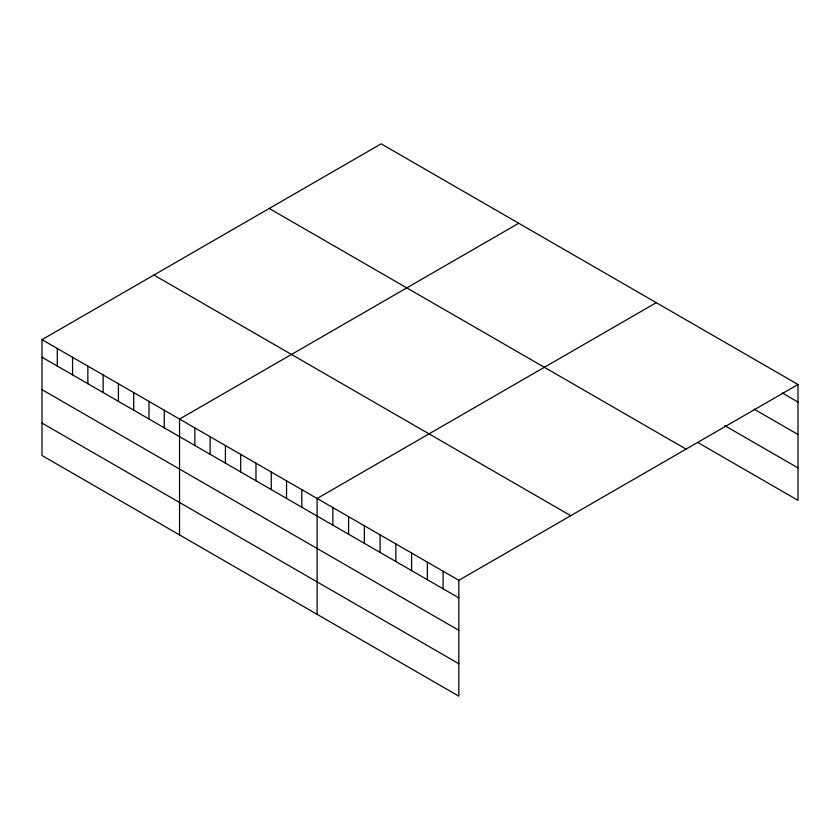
<?xml version="1.0" encoding="UTF-8"?>
<svg xmlns="http://www.w3.org/2000/svg" width="840" height="840" viewBox="0 0 840 840"><rect width="100%" height="100%" fill="white"/><g stroke="black" fill="none" stroke-linecap="round" stroke-linejoin="round"><path stroke-width="1.26" d="M42 339.654L458.829 580.314L458.829 696.161L42 455.501L42 339.654L381.171 143.84L798 384.5L798 500.346L697.893 442.544M518.721 223.262L179.55 419.076L179.55 534.923M656.282 302.673L317.111 498.488L317.111 614.334M458.829 580.314L798 384.5M782.25 392.973L798 402.066M754.131 409.175L798 434.501M724.889 425.702L798 467.911M269.241 208.467L686.07 449.117M153.93 275.037L570.759 515.697M42 357.231L458.829 597.88M42 389.655L458.829 630.315M42 423.066L458.829 663.726M443.09 571.221L443.09 588.788M427.34 562.128L427.34 579.695M411.59 553.046L411.59 570.612M395.84 543.952L395.84 561.519M380.1 534.86L380.1 552.426M364.35 525.767L364.35 543.333M348.6 516.673L348.6 534.24M332.861 507.581L332.861 525.147M301.822 489.668L301.822 507.234M286.545 480.848L286.545 498.414M271.257 472.017L271.257 489.584M255.969 463.197L255.969 480.764M240.691 454.367L240.691 471.944M225.404 445.546L225.404 463.113M210.126 436.727L210.126 454.293M194.838 427.896L194.838 445.463M164.273 410.256L164.273 427.822M148.984 401.425L148.984 418.992M133.707 392.606L133.707 410.172M118.419 383.775L118.419 401.342M103.131 374.955L103.131 392.522M87.854 366.135L87.854 383.702M72.566 357.305L72.566 374.871M57.288 348.485L57.288 366.051"/></g></svg>
